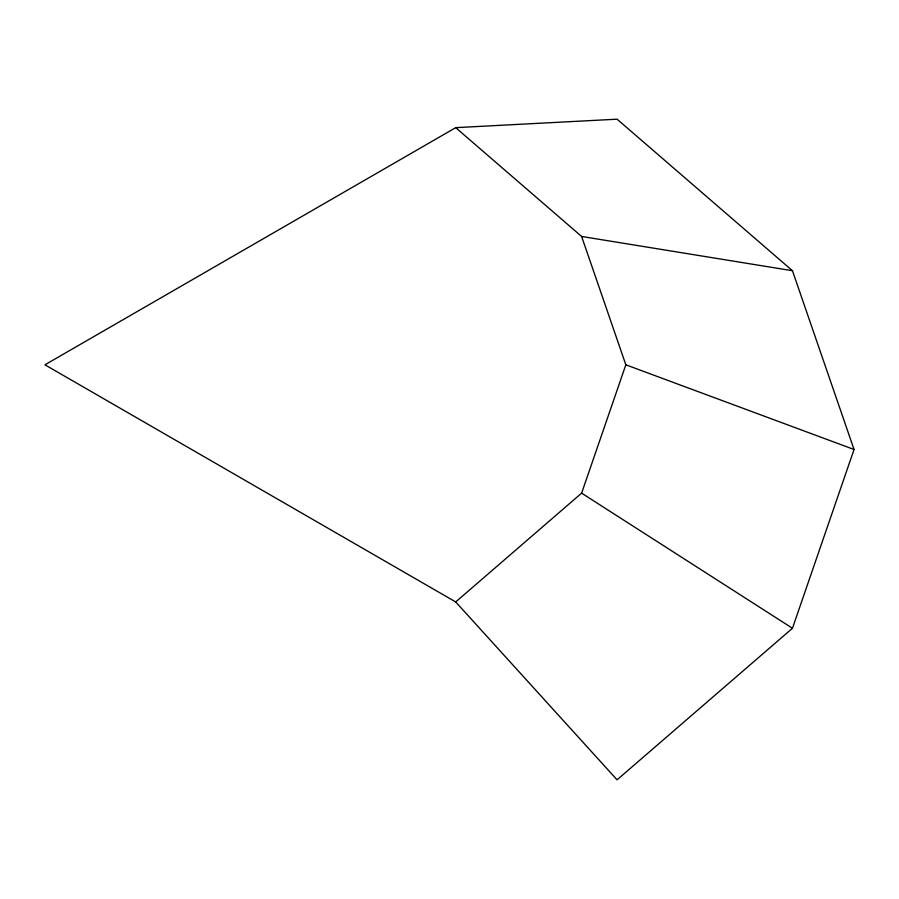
<?xml version="1.0" encoding="UTF-8"?>
<svg xmlns="http://www.w3.org/2000/svg" width="899" height="899" viewBox="0 0 899 899"><rect width="100%" height="100%" fill="white"/><g stroke="black" fill="none" stroke-linecap="round" stroke-linejoin="round"><path stroke-width="1.35" d="M455.703 601.948L581.619 493.146L625.839 364.803L581.619 236.459L455.703 127.658L44.95 364.803L455.703 601.948L617.074 779.815L792.457 628.266L854.05 449.5L792.457 270.734L617.074 119.185L455.703 127.658M581.619 236.459L792.457 270.734M625.839 364.803L854.05 449.5M581.619 493.146L792.457 628.266"/></g></svg>
